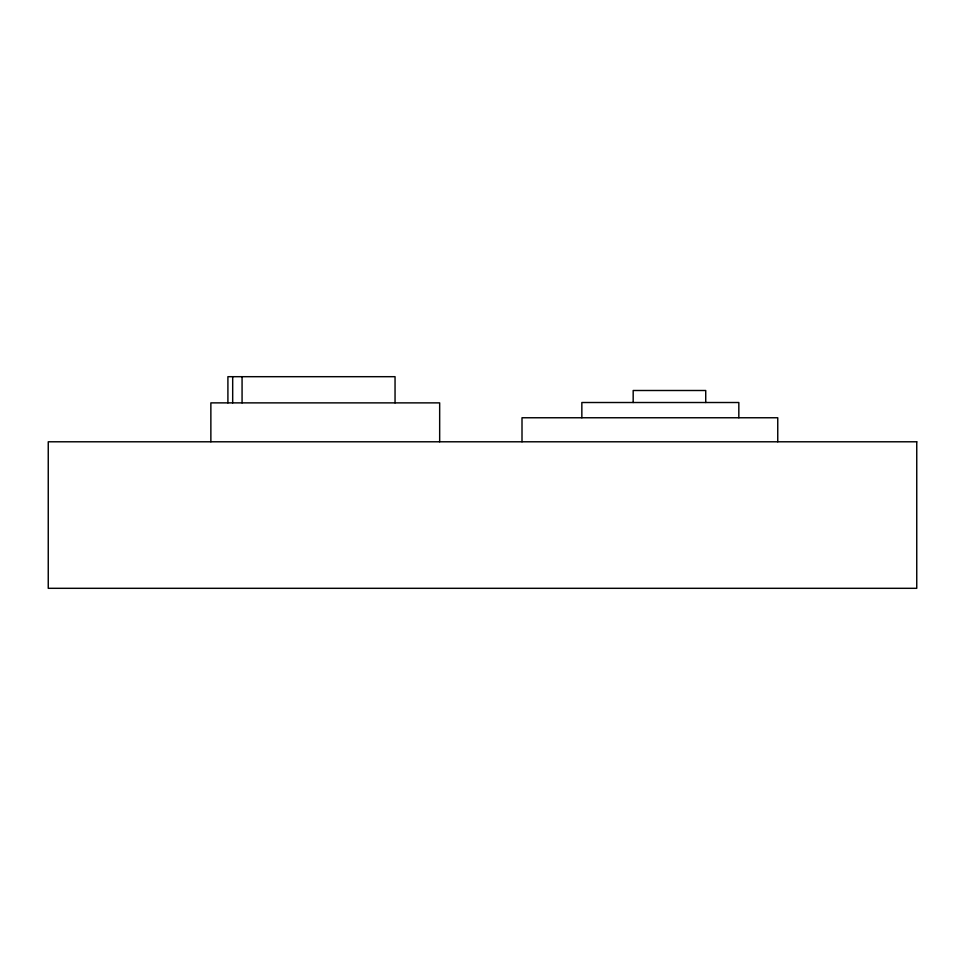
<?xml version="1.0" encoding="UTF-8"?>
<svg xmlns="http://www.w3.org/2000/svg" width="965" height="965" viewBox="0 0 965 965"><rect width="100%" height="100%" fill="white"/><g stroke="black" fill="none" stroke-linecap="round" stroke-linejoin="round"><path stroke-width="1.45" d="M777.754 441.789L777.754 417.761L522.005 417.761L522.005 441.789M738.828 417.761L738.828 402.514L581.847 402.514L581.847 417.761M705.729 402.514L705.729 390.499L633.173 390.499L633.173 402.514M439.666 441.789L439.666 402.875L210.865 402.875L210.865 441.789M395.047 402.875L395.047 376.688L227.909 376.688L227.909 402.875M242.07 376.688L242.07 402.875M232.686 376.688L232.686 402.875M916.75 441.789L48.25 441.789L48.25 588.312L916.75 588.312L916.75 441.789"/></g></svg>
